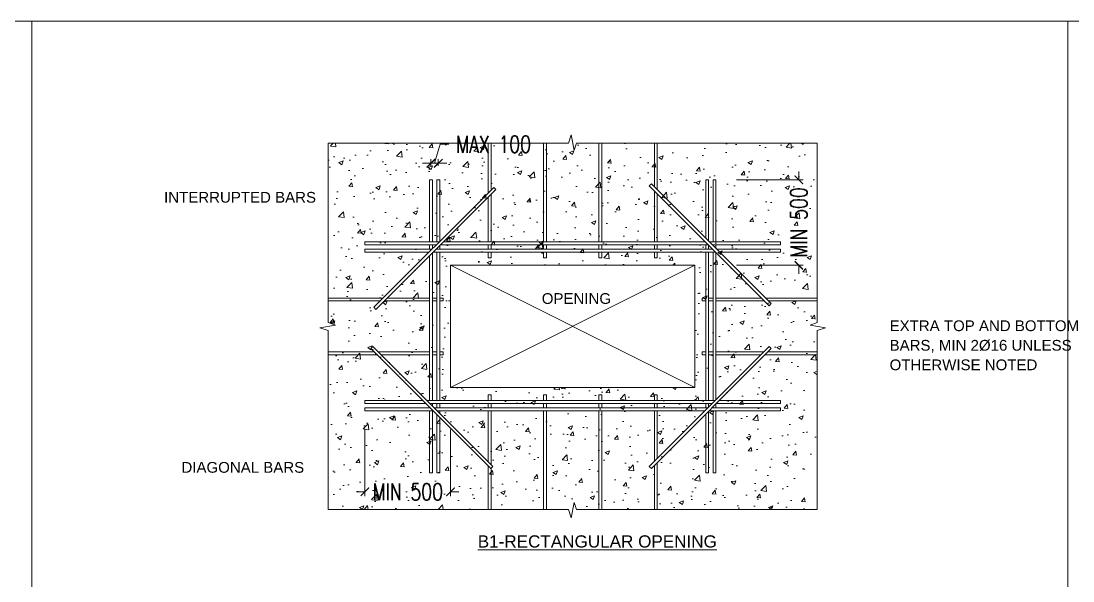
# Model space of a CAD drawing. Extents: x 166525 to 167198, y 178739 to 179747.
# Drawn here: x 166629.13 to 166641.6, y 179585.19 to 179591.83 of the extents above; entities that cross this region are included whole.
import ezdxf
from ezdxf.enums import TextEntityAlignment as Align

# ---------------------------------------------------------------- set-up
doc = ezdxf.new("R2010")
doc.units = 0
doc.header["$MEASUREMENT"] = 0
doc.layers.get('0').update_dxf_attribs({"linetype": 'CONTINUOUS'})
doc.layers.get('DEFPOINTS').update_dxf_attribs({"linetype": 'CONTINUOUS'})
doc.layers.add('BEAM', color=6, linetype='CONTINUOUS', lineweight=13)
doc.layers.add('S-G-TEXT SUB TITLE', color=2, linetype='CONTINUOUS')
doc.styles.add('ARIAL', font='arial.ttf')
doc.styles.add('DIM', font='simplex.shx', dxfattribs={"width": 0.75})
doc.dimstyles.new('MUTASIM', dxfattribs={"dimscale": 0.9995, "dimtxt": 0.2, "dimasz": 0.1, "dimexe": 0.05, "dimexo": 0.12, "dimgap": 0.05, "dimtad": 0, "dimzin": 0, "dimdsep": 46, "dimtxsty": 'DIM', "dimblk": 'ARCHTICK', "dimcen": 0.09, "dimclrd": 35, "dimclre": 33, "dimclrt": 256, "dimazin": 0, "dimtfac": 1, "dimtofl": 0, "dimtmove": 1, "dimatfit": 3, "dimfxl": 0.18, "dimtolj": 1, "dimtzin": 0, "dimlwd": 13, "dimlwe": 9, "dimarcsym": 0})

# ---------------------------------------------------------------- blocks, each defined once
blk = doc.blocks.new('_ARCHTICK')
at = {"color": 0, "linetype": 'ByBlock', "const_width": 0.15}
blk.add_lwpolyline([(-0.5, -0.5), (0.5, 0.5)], dxfattribs=at)
blk = doc.blocks.new('*D695')
at = {"layer": 'BEAM', "color": 35, "lineweight": 13, "transparency": 16777216}
for p, q in [((166638.349, 179589.944), (166638.349, 179590.044)), ((166638.349, 179588.93), (166638.349, 179588.83))]:
    blk.add_line(p, q, dxfattribs=at)
at = {"layer": 'BEAM', "color": 33, "lineweight": 9, "transparency": 16777216}
for p, q in [((166637.609, 179589.944), (166638.399, 179589.944)), ((166637.609, 179588.93), (166638.399, 179588.93))]:
    blk.add_line(p, q, dxfattribs=at)
at = {"layer": 'DEFPOINTS', "color": 0, "transparency": 16777216}
for p in [(166637.489, 179589.944), (166638.349, 179589.944), (166637.489, 179588.93)]:
    blk.add_point(p, dxfattribs=at)
at = {"layer": 'BEAM', "color": 35, "lineweight": 13, "transparency": 16777216, "xscale": 0.09995000000000001, "yscale": 0.09995000000000001, "zscale": 0.09995000000000001}
for p, rotation in [((166638.349, 179589.944), 270), ((166638.349, 179588.93), 90)]:
    blk.add_blockref('_ARCHTICK', p, dxfattribs=dict(at, rotation=rotation))
at = {"layer": 'BEAM', "transparency": 16777216, "insert": (166638.349, 179589.437), "char_height": 0.1999, "attachment_point": 5, "rotation": 90, "style": 'DIM'}
blk.add_mtext('\\A1;MIN 500', dxfattribs=at)
blk = doc.blocks.new('*D696')
at = {"layer": 'BEAM', "color": 33, "lineweight": 9, "transparency": 16777216}
for p, q in [((166633.208, 179586.985), (166633.208, 179586.195)), ((166634.222, 179586.985), (166634.222, 179586.195))]:
    blk.add_line(p, q, dxfattribs=at)
at = {"layer": 'BEAM', "color": 35, "lineweight": 13, "transparency": 16777216}
for p, q in [((166633.208, 179586.245), (166633.108, 179586.245)), ((166634.222, 179586.245), (166634.321, 179586.245))]:
    blk.add_line(p, q, dxfattribs=at)
at = {"layer": 'DEFPOINTS', "color": 0, "transparency": 16777216}
for p in [(166633.208, 179587.105), (166634.222, 179587.105), (166634.222, 179586.245)]:
    blk.add_point(p, dxfattribs=at)
at = {"layer": 'BEAM', "color": 35, "lineweight": 13, "transparency": 16777216, "xscale": 0.09995000000000001, "yscale": 0.09995000000000001, "zscale": 0.09995000000000001}
blk.add_blockref('_ARCHTICK', (166633.208, 179586.245), dxfattribs=at)
at = {"layer": 'BEAM', "color": 35, "lineweight": 13, "transparency": 16777216, "xscale": 0.09995000000000001, "yscale": 0.09995000000000001, "zscale": 0.09995000000000001, "rotation": 180}
blk.add_blockref('_ARCHTICK', (166634.222, 179586.245), dxfattribs=at)
at = {"layer": 'BEAM', "transparency": 16777216, "insert": (166633.715, 179586.245), "char_height": 0.1999, "attachment_point": 5, "style": 'DIM'}
blk.add_mtext('\\A1;MIN 500', dxfattribs=at)
blk = doc.blocks.new('*D697')
at = {"layer": 'BEAM', "color": 35, "lineweight": 13, "transparency": 16777216}
for p, q in [((166634.033, 179590.14), (166634.101, 179590.365)), ((166634.101, 179590.365), (166634.201, 179590.365)), ((166633.99, 179590.14), (166633.89, 179590.14)), ((166634.077, 179590.14), (166633.99, 179590.14)), ((166634.077, 179590.14), (166634.177, 179590.14))]:
    blk.add_line(p, q, dxfattribs=at)
at = {"layer": 'BEAM', "color": 33, "lineweight": 9, "transparency": 16777216}
for p, q in [((166633.99, 179590.111), (166633.99, 179590.19)), ((166634.077, 179590.111), (166634.077, 179590.19))]:
    blk.add_line(p, q, dxfattribs=at)
at = {"layer": 'DEFPOINTS', "color": 0, "transparency": 16777216}
for p in [(166633.99, 179590.14), (166633.99, 179589.991), (166634.077, 179589.991)]:
    blk.add_point(p, dxfattribs=at)
at = {"layer": 'BEAM', "color": 35, "lineweight": 13, "transparency": 16777216, "xscale": 0.09995000000000001, "yscale": 0.09995000000000001, "zscale": 0.09995000000000001}
blk.add_blockref('_ARCHTICK', (166633.99, 179590.14), dxfattribs=at)
at = {"layer": 'BEAM', "color": 35, "lineweight": 13, "transparency": 16777216, "xscale": 0.09995000000000001, "yscale": 0.09995000000000001, "zscale": 0.09995000000000001, "rotation": 180}
blk.add_blockref('_ARCHTICK', (166634.077, 179590.14), dxfattribs=at)
at = {"layer": 'BEAM', "transparency": 16777216, "insert": (166634.732, 179590.365), "char_height": 0.1999, "attachment_point": 5, "style": 'DIM'}
blk.add_mtext('\\A1;MAX 100', dxfattribs=at)
blk = doc.blocks.new('SUBTITLE')
at = {"lineweight": 0}
for tag, p in [('%%USUBTITLE', (13935941.075, 8347529.818)), ('20', (13935941.075, 8347529.418))]:
    blk.add_attdef(tag, p, '', height=0.2, dxfattribs=at)

msp = doc.modelspace()

# ---------------------------------------------------------------- hatches: boundary and pattern name
at = {"layer": 'BEAM'}
h = msp.add_hatch(dxfattribs=at)
h.set_pattern_fill('AR-CONC', color=0, scale=0.002897, style=0)
h.set_pattern_definition([(50, (166517.75183, 179617.92174), (0.527809, -0.0461773), [0.05519, -0.6070894]), (355, (166517.75183, 179617.92174), (-0.1021023, 0.553512), [0.044152, -0.4856715]), (100.451, (166517.7958, 179617.9179), (0.4257086, 0.5073323), [0.0469042, -0.5159463]), (46.1842, (166517.7518, 179618.0689), (0.7853458, -0.1218012), [0.082785, -0.910634]), (96.6356, (166517.8173, 179618.05876), (0.687786, 0.716819), [0.0703563, -0.7739195]), (351.184, (166517.7518, 179618.0689), (0.687787, 0.716818), [0.066228, -0.7285073]), (21, (166517.8254, 179618.0321), (0.439245, -0.2962745), [0.05519, -0.6070894]), (326, (166517.8254, 179618.0321), (0.1790473, 0.5336128), [0.044152, -0.4856715]), (71.4514, (166517.862, 179618.00743), (0.618291, 0.2373395), [0.0469042, -0.5159463]), (37.5, (166517.75183, 179617.92174), (0.00894802, 0.24496525), [0, -0.4797846, 0, -0.4930302, 0, -0.4875112]), (7.5, (166517.75183, 179617.92174), (0.1935839, 0.29023415), [0, -0.2811008, 0, -0.4687466, 0, -0.18580615]), (327.5, (166517.58773, 179617.92174), (0.39282087, -0.0165968), [0, -0.1839665, 0, -0.5739754, 0, -0.76162126]), (317.5, (166517.51414, 179617.92174), (0.4291465, 0.0736633), [0, -0.2391564, 0, -0.3811786, 0, -0.5408615])])
h.paths.add_polyline_path([(166638.56718, 179588.20576), (166638.48313, 179588.22163), (166638.56718, 179588.25144), (166638.56718, 179590.37898), (166635.71564, 179590.37898), (166635.68583, 179590.29493), (166635.66995, 179590.37898), (166632.77296, 179590.37898), (166632.77296, 179588.25144), (166632.85701, 179588.22163), (166632.77296, 179588.20576), (166632.77296, 179586.03331), (166635.66995, 179586.03331), (166635.68583, 179586.11736), (166635.71564, 179586.03331), (166638.56718, 179586.03331)])
h.paths.add_polyline_path([(166637.11862, 179587.48187), (166634.22151, 179587.48187), (166634.22151, 179588.93042), (166637.11862, 179588.93042)], flags=16)
h.paths.add_polyline_path([(166635.27013, 179588.4373), (166636.15736, 179588.4373), (166636.15736, 179588.63516), (166635.27013, 179588.63516)], flags=8)
h = msp.add_hatch(dxfattribs=at)
h.set_pattern_fill('AR-CONC', color=0, scale=0.002897, style=0)
h.set_pattern_definition([(50, (166507.37352, 179612.27), (0.527809, -0.0461773), [0.05519, -0.6070894]), (355, (166507.3735, 179612.27), (-0.1021023, 0.5535121), [0.044152, -0.4856715]), (100.451, (166507.4175, 179612.26616), (0.4257086, 0.5073323), [0.0469042, -0.5159463]), (46.1842, (166507.3735, 179612.4172), (0.7853458, -0.1218012), [0.082785, -0.910634]), (96.6356, (166507.439, 179612.407), (0.687786, 0.716819), [0.0703563, -0.7739195]), (351.184, (166507.3735, 179612.4172), (0.6877873, 0.716818), [0.066228, -0.7285073]), (21, (166507.4471, 179612.3804), (0.439245, -0.2962745), [0.05519, -0.6070894]), (326, (166507.4471, 179612.3804), (0.1790473, 0.5336128), [0.044152, -0.4856715]), (71.4514, (166507.4837, 179612.3557), (0.618291, 0.2373395), [0.0469042, -0.5159463]), (37.5, (166507.37352, 179612.27), (0.00894802, 0.24496525), [0, -0.4797846, 0, -0.4930302, 0, -0.4875112]), (7.5, (166507.37352, 179612.27), (0.1935839, 0.29023415), [0, -0.2811008, 0, -0.4687466, 0, -0.18580615]), (327.5, (166507.20943, 179612.27), (0.39282087, -0.0165968), [0, -0.1839665, 0, -0.57397544, 0, -0.76162126]), (317.5, (166507.13584, 179612.27), (0.4291465, 0.07366334), [0, -0.2391564, 0, -0.3811786, 0, -0.5408615])])
h.paths.add_polyline_path([(166633.53772, 179584.72725), (166633.53772, 179582.59971), (166633.62177, 179582.5699), (166633.53772, 179582.55402), (166633.53772, 179580.38158), (166635.71043, 179580.38158), (166635.72631, 179580.46563), (166635.75612, 179580.38158), (166637.88339, 179580.38158), (166637.88339, 179582.55402), (166637.79934, 179582.5699), (166637.88339, 179582.59971), (166637.88339, 179584.72725), (166635.75612, 179584.72725), (166635.72631, 179584.6432), (166635.71043, 179584.72725)])
h.paths.add_polyline_path([(166636.43483, 179582.55441, -1), (166634.98628, 179582.55441, -1)], flags=16)
h.paths.add_polyline_path([(166640.85404, 179577.64755), (166640.85404, 179589.92383), (166644.7101, 179589.92383), (166644.7101, 179577.64755)], flags=9)
h.paths.add_polyline_path([(166628.34114, 179577.33186), (166640.61742, 179577.33186), (166640.61742, 179573.4758), (166628.34114, 179573.4758)], flags=9)
h.paths.add_polyline_path([(166628.15715, 179589.01424), (166641.43878, 179589.01424), (166641.43878, 179585.15818), (166628.15715, 179585.15818)], flags=9)
h.paths.add_polyline_path([(166635.28877, 179582.90624), (166636.17599, 179582.90624), (166636.17599, 179583.1041), (166635.28877, 179583.1041)], flags=8)

# ---------------------------------------------------------------- linework, layer by layer
at = {"layer": 'BEAM', "color": 0}
for p, q in [((166629.26001, 179591.82623), (166629.26001, 179553.60608)), ((166641.53805, 179591.82623), (166641.53805, 179553.60608)), ((166634.22151, 179588.93042), (166637.11862, 179587.48187)), ((166637.11862, 179588.93042), (166634.22151, 179587.48187))]:
    msp.add_line(p, q, dxfattribs=at)
for points in [[(166665.54405, 179591.82623), (166615.94671, 179591.82623), (166615.94671, 179553.60608), (166665.54405, 179553.60608)], [(166633.31302, 179588.43259), (166634.73465, 179589.85422), (166634.75923, 179589.82964), (166633.33761, 179588.40801)], [(166638.02365, 179588.47546), (166636.60203, 179589.89708), (166636.57745, 179589.8725), (166637.99907, 179588.45088)], [(166634.22151, 179587.48187), (166637.11862, 179587.48187), (166637.11862, 179588.93042), (166634.22151, 179588.93042)], [(166634.69955, 179586.52202), (166633.27792, 179587.94365), (166633.30251, 179587.96823), (166634.72413, 179586.54661)], [(166636.57745, 179586.54661), (166636.60203, 179586.52202), (166638.02365, 179587.94365), (166637.99907, 179587.96823)]]:
    msp.add_lwpolyline(points, close=True, dxfattribs=at)
for points in [[(166632.77296, 179590.37898), (166632.77296, 179588.25144), (166632.85701, 179588.22163), (166632.6749, 179588.18723), (166632.77296, 179588.15742), (166632.77296, 179586.03331), (166635.62162, 179586.03331), (166635.65143, 179585.93526), (166635.68583, 179586.11736), (166635.71564, 179586.03331), (166638.56718, 179586.03331), (166638.56718, 179588.15742), (166638.66524, 179588.18723), (166638.48313, 179588.22163), (166638.56718, 179588.25144), (166638.56718, 179590.37898), (166635.71564, 179590.37898), (166635.68583, 179590.29493), (166635.65143, 179590.47703), (166635.62162, 179590.37898), (166632.77296, 179590.37898)], [(166634.66767, 179590.37898), (166634.66767, 179589.78724)], [(166634.70243, 179590.37898), (166634.70243, 179589.82201)], [(166635.32415, 179590.37898), (166635.32415, 179589.20855)], [(166635.35892, 179590.37898), (166635.35892, 179589.20855)], [(166635.98122, 179590.37898), (166635.98122, 179589.20855)], [(166636.01598, 179590.37898), (166636.01598, 179589.20855)], [(166636.6377, 179590.37898), (166636.6377, 179589.86141)], [(166636.67247, 179590.37898), (166636.67247, 179589.82664)], [(166634.00713, 179589.20855), (166634.00713, 179589.94441), (166633.97236, 179589.94441), (166633.97236, 179589.20855)], [(166634.05928, 179589.20855), (166634.05928, 179589.94441), (166634.09404, 179589.94441), (166634.09404, 179589.21361)], [(166637.28086, 179589.21825), (166637.28086, 179589.94441), (166637.2461, 179589.94441), (166637.2461, 179589.25301)], [(166637.36778, 179589.20855), (166637.36778, 179589.94441), (166637.33301, 179589.94441), (166637.33301, 179589.20855)], [(166636.6377, 179589.81224), (166636.6377, 179589.20855)], [(166634.66767, 179589.73808), (166634.66767, 179589.20855)], [(166634.70243, 179589.77284), (166634.70243, 179589.20855)], [(166636.67247, 179589.77747), (166636.67247, 179589.20855)], [(166634.08898, 179589.20855), (166633.20753, 179589.20855), (166633.20753, 179589.17378), (166634.05421, 179589.17378)], [(166633.97236, 179589.17378), (166633.97236, 179589.12163)], [(166634.00713, 179589.17378), (166634.00713, 179589.1267)], [(166634.10338, 179589.17378), (166637.27616, 179589.17378)], [(166634.13814, 179589.20855), (166637.2414, 179589.20855)], [(166634.66767, 179589.17378), (166634.66767, 179589.12163)], [(166634.70243, 179589.17378), (166634.70243, 179589.12163)], [(166635.32415, 179589.17378), (166635.32415, 179589.12163)], [(166635.35892, 179589.17378), (166635.35892, 179589.12163)], [(166635.98122, 179589.17378), (166635.98122, 179589.12163)], [(166636.01598, 179589.17378), (166636.01598, 179589.12163)], [(166636.6377, 179589.17378), (166636.6377, 179589.12163)], [(166636.67247, 179589.17378), (166636.67247, 179589.12163)], [(166637.2461, 179589.17378), (166637.2461, 179589.12163)], [(166637.29056, 179589.20855), (166638.13261, 179589.20855), (166638.13261, 179589.17378), (166637.32533, 179589.17378)], [(166637.33301, 179589.17378), (166637.33301, 179589.1661)], [(166637.36778, 179589.17378), (166637.36778, 179589.13133)], [(166634.00206, 179589.12163), (166633.20753, 179589.12163), (166633.20753, 179589.08687), (166633.9673, 179589.08687)], [(166634.00713, 179589.07753), (166634.00713, 179587.32543)], [(166634.01646, 179589.08687), (166637.36308, 179589.08687)], [(166634.05123, 179589.12163), (166637.32831, 179589.12163)], [(166634.05928, 179589.12968), (166634.05928, 179589.12163)], [(166634.05928, 179589.08687), (166634.05928, 179587.32543)], [(166634.09404, 179589.16445), (166634.09404, 179589.12163)], [(166634.09404, 179589.08687), (166634.09404, 179587.32543)], [(166634.66767, 179589.08687), (166634.66767, 179589.01734), (166634.70243, 179589.01734), (166634.70243, 179589.08687)], [(166635.35892, 179589.08687), (166635.35892, 179589.01734), (166635.32415, 179589.01734), (166635.32415, 179589.08687)], [(166636.01598, 179589.08687), (166636.01598, 179589.01734), (166635.98122, 179589.01734), (166635.98122, 179589.08687)], [(166636.67247, 179589.08687), (166636.67247, 179589.01734), (166636.6377, 179589.01734), (166636.6377, 179589.08687)], [(166637.2461, 179589.08687), (166637.2461, 179587.32543)], [(166637.28086, 179589.16908), (166637.28086, 179589.12163)], [(166637.28086, 179589.08687), (166637.28086, 179587.32543)], [(166637.33301, 179589.08687), (166637.33301, 179587.32543)], [(166637.36778, 179589.08217), (166637.36778, 179587.33694)], [(166637.37748, 179589.12163), (166638.13261, 179589.12163), (166638.13261, 179589.08687), (166637.41224, 179589.08687)], [(166633.97236, 179589.04277), (166633.97236, 179587.32543)], [(166632.77296, 179588.54221), (166633.42264, 179588.54221)], [(166632.77296, 179588.50745), (166633.38787, 179588.50745)], [(166633.43704, 179588.50745), (166633.97236, 179588.50745)], [(166633.47181, 179588.54221), (166633.97236, 179588.54221)], [(166634.00713, 179588.54221), (166634.05928, 179588.54221)], [(166634.00713, 179588.50745), (166634.05928, 179588.50745)], [(166634.09404, 179588.54221), (166634.1346, 179588.54221), (166634.1346, 179588.50745), (166634.09404, 179588.50745)], [(166637.2461, 179588.54221), (166637.20554, 179588.54221), (166637.20554, 179588.50745), (166637.2461, 179588.50745)], [(166637.28086, 179588.54221), (166637.33301, 179588.54221)], [(166637.28086, 179588.50745), (166637.33301, 179588.50745)], [(166637.36778, 179588.54221), (166637.90773, 179588.54221)], [(166637.36778, 179588.50745), (166637.9425, 179588.50745)], [(166637.9569, 179588.54221), (166638.56718, 179588.54221)], [(166637.99166, 179588.50745), (166638.56718, 179588.50745)], [(166632.77296, 179587.90485), (166633.31672, 179587.90485)], [(166632.77296, 179587.87008), (166633.35149, 179587.87008)], [(166633.36589, 179587.90485), (166633.97236, 179587.90485)], [(166633.40065, 179587.87008), (166633.97236, 179587.87008)], [(166634.00713, 179587.90485), (166634.05928, 179587.90485)], [(166634.00713, 179587.87008), (166634.05928, 179587.87008)], [(166634.09404, 179587.90485), (166634.1346, 179587.90485), (166634.1346, 179587.87008), (166634.09404, 179587.87008)], [(166637.2461, 179587.87008), (166637.20554, 179587.87008), (166637.20554, 179587.90485), (166637.2461, 179587.90485)], [(166637.28086, 179587.90485), (166637.33301, 179587.90485)], [(166637.28086, 179587.87008), (166637.33301, 179587.87008)], [(166637.36778, 179587.90485), (166637.93569, 179587.90485)], [(166637.36778, 179587.87008), (166637.90092, 179587.87008)], [(166637.95009, 179587.87008), (166638.56718, 179587.87008)], [(166637.98485, 179587.90485), (166638.56718, 179587.90485)], [(166633.93091, 179587.29066), (166633.20753, 179587.29066), (166633.20753, 179587.32543), (166633.89614, 179587.32543)], [(166633.94531, 179587.32543), (166637.35627, 179587.32543)], [(166634.66767, 179587.32543), (166634.66767, 179587.39496), (166634.70243, 179587.39496), (166634.70243, 179587.32543)], [(166635.32415, 179587.32543), (166635.32415, 179587.39496), (166635.35892, 179587.39496), (166635.35892, 179587.32543)], [(166635.98122, 179587.32543), (166635.98122, 179587.39496), (166636.01598, 179587.39496), (166636.01598, 179587.32543)], [(166636.67247, 179587.32543), (166636.67247, 179587.39496), (166636.6377, 179587.39496), (166636.6377, 179587.32543)], [(166637.40543, 179587.32543), (166638.13261, 179587.32543), (166638.13261, 179587.29066), (166637.37067, 179587.29066)], [(166634.01782, 179587.20375), (166633.20753, 179587.20375), (166633.20753, 179587.23851), (166633.98306, 179587.23851)], [(166633.97236, 179587.24921), (166633.97236, 179587.23851)], [(166634.00713, 179587.20375), (166634.00713, 179586.46788), (166633.97236, 179586.46788), (166633.97236, 179587.20375)], [(166633.98007, 179587.29066), (166637.3215, 179587.29066)], [(166634.00713, 179587.29066), (166634.00713, 179587.26361)], [(166634.03222, 179587.23851), (166637.26935, 179587.23851)], [(166634.05928, 179587.29066), (166634.05928, 179587.23851)], [(166634.06699, 179587.20375), (166637.23459, 179587.20375)], [(166634.09404, 179587.29066), (166634.09404, 179587.23851)], [(166634.09404, 179587.20375), (166634.09404, 179587.17669)], [(166634.66767, 179587.29066), (166634.66767, 179587.23851)], [(166634.66767, 179587.20375), (166634.66767, 179586.60306)], [(166634.70243, 179587.29066), (166634.70243, 179587.23851)], [(166634.70243, 179587.20375), (166634.70243, 179586.5683)], [(166635.32415, 179587.29066), (166635.32415, 179587.23851)], [(166635.32415, 179587.20375), (166635.32415, 179586.03331)], [(166635.35892, 179587.29066), (166635.35892, 179587.23851)], [(166635.35892, 179587.20375), (166635.35892, 179586.03331)], [(166635.98122, 179587.29066), (166635.98122, 179587.23851)], [(166635.98122, 179587.20375), (166635.98122, 179586.03331)], [(166636.01598, 179587.29066), (166636.01598, 179587.23851)], [(166636.01598, 179587.20375), (166636.01598, 179586.03331)], [(166636.6377, 179587.29066), (166636.6377, 179587.23851)], [(166636.6377, 179587.20375), (166636.6377, 179586.60686)], [(166636.67247, 179587.29066), (166636.67247, 179587.23851)], [(166636.67247, 179587.20375), (166636.67247, 179586.64163)], [(166637.2461, 179587.29066), (166637.2461, 179587.23851)], [(166637.28086, 179587.20086), (166637.28086, 179586.46788), (166637.2461, 179586.46788), (166637.2461, 179587.16609)], [(166637.28086, 179587.29066), (166637.28086, 179587.25002)], [(166637.31852, 179587.23851), (166638.13261, 179587.23851), (166638.13261, 179587.20375), (166637.28375, 179587.20375)], [(166637.33301, 179587.253), (166637.33301, 179587.23851)], [(166637.36778, 179587.20375), (166637.36778, 179586.46788), (166637.33301, 179586.46788), (166637.33301, 179587.20375)], [(166637.36778, 179587.28777), (166637.36778, 179587.23851)], [(166634.09404, 179587.12753), (166634.09404, 179586.46788), (166634.05928, 179586.46788), (166634.05928, 179587.16229)], [(166634.66767, 179586.5539), (166634.66767, 179586.03331)], [(166636.6377, 179586.5577), (166636.6377, 179586.03331)], [(166636.67247, 179586.59246), (166636.67247, 179586.03331)], [(166634.70243, 179586.52491), (166634.70243, 179586.03331)]]:
    msp.add_lwpolyline(points, dxfattribs=at)
for points in [[(166634.66767, 179589.71323, 0, 0.05055, 0), (166634.51601, 179589.71323, 0, 0, 0), (166632.67642, 179589.71323, 0, 0, 0), (166632.67642, 179589.71323, 0, 0, 0)], [(166633.28064, 179588.54221, 0, 0.05055, 0), (166633.23952, 179588.68819, 0, 0, 0), (166632.95079, 179589.71323, 0, 0, 0)], [(166633.46017, 179587.90485, 0, 0.05055, 0), (166633.41905, 179588.05082, 0, 0, 0), (166632.95079, 179589.71323, 0, 0, 0), (166632.95079, 179589.71323, 0, 0, 0)], [(166635.32415, 179589.71323, 0, 0.05055, 0), (166635.1725, 179589.71323, 0, 0, 0), (166633.94388, 179589.71323, 0, 0, 0), (166633.94388, 179589.71323, 0, 0, 0)], [(166635.98122, 179589.71323, 0, 0.05055, 0), (166635.82956, 179589.71323, 0, 0, 0), (166634.60095, 179589.71323, 0, 0, 0), (166634.60095, 179589.71323, 0, 0, 0)], [(166636.6377, 179589.71323, 0, 0.05055, 0), (166636.48605, 179589.71323, 0, 0, 0), (166635.25743, 179589.71323, 0, 0, 0), (166635.25743, 179589.71323, 0, 0, 0)], [(166637.2447, 179589.66675, 0, 0.05055, 0), (166637.36171, 179589.57028, 0, 0, 0), (166638.30967, 179588.78869, 0, 0, 0), (166638.30967, 179588.78869, 0, 0, 0)], [(166637.36778, 179589.56528, 0, 0.05055, 0), (166637.48479, 179589.4688, 0, 0, 0), (166638.43274, 179588.68721, 0, 0, 0), (166638.43274, 179588.68721, 0, 0, 0)], [(166637.80044, 179589.20855, 0, 0.05055, 0), (166637.91745, 179589.11207, 0, 0, 0), (166638.8654, 179588.33048, 0, 0, 0), (166638.8654, 179588.33048, 0, 0, 0)], [(166637.94802, 179589.08687, 0, 0.05055, 0), (166638.06503, 179588.99039, 0, 0, 0), (166639.01298, 179588.20881, 0, 0, 0), (166639.38963, 179588.20881, 0, 0, 0)], [(166637.82359, 179587.20375, 0, 0.05055, 0), (166637.93943, 179587.30163, 0, 0, 0), (166639.01298, 179588.20881, 0, 0, 0), (166639.01298, 179588.20881, 0, 0, 0)], [(166637.36778, 179586.81858, 0, 0.05055, 0), (166637.48361, 179586.91646, 0, 0, 0), (166638.41318, 179587.70196, 0, 0, 0), (166638.41318, 179587.70196, 0, 0, 0)], [(166637.2461, 179586.71576, 0, 0.05055, 0), (166637.36193, 179586.81364, 0, 0, 0), (166638.2915, 179587.59914, 0, 0, 0), (166638.2915, 179587.59914, 0, 0, 0)]]:
    msp.add_lwpolyline(points, format="xyseb", dxfattribs=at)
at = {"layer": 'BEAM', "color": 3}
msp.add_lwpolyline([(166634.42154, 179586.80003, 0, 0.05055, 0), (166634.282, 179586.74063, 0, 0, 0), (166633.75532, 179586.51645, 0, 0, 0), (166632.51638, 179586.51645, 0, 0, 0)], format="xyseb", dxfattribs=at)

# ---------------------------------------------------------------- block references
at = {"layer": 'BEAM', "color": 0}
ref = msp.add_blockref('SUBTITLE', (-7908156.38296, -4657156.88524), dxfattribs=dict(at, xscale=0.5794220055977348, yscale=0.5794220055977348, zscale=0.5794220055977348))
ref.add_attrib('%%USUBTITLE', '%%UB1-RECTANGULAR OPENING', (166634.54485, 179585.5839), dxfattribs={"layer": 'S-G-TEXT SUB TITLE', "lineweight": 0, "height": 0.1448555, "style": 'ARIAL'})

# ---------------------------------------------------------------- texts
at = {"layer": 'BEAM', "color": 3, "style": 'ARIAL'}
for s, height, p in [('INTERRUPTED BARS', 0.1274728, (166630.82708, 179589.67276)), ('OPENING', 0.127473, (166635.30311, 179588.47245)), ('EXTRA TOP AND BOTTOM', 0.1274728, (166639.42542, 179588.14976)), ('BARS, MIN 2%%C16 UNLESS', 0.1274728, (166639.42542, 179587.91799)), ('OTHERWISE NOTED', 0.1274728, (166639.42542, 179587.68622))]:
    msp.add_text(s, height=height, dxfattribs=at).set_placement(p)
msp.add_text('DIAGONAL BARS', height=0.1274728, dxfattribs=at).set_placement((166632.48768, 179586.47077), align=Align.RIGHT)

# ---------------------------------------------------------------- dimensions: what is measured, and where the dimension line sits
at = {"layer": 'BEAM', "color": 0}
for base, p1, p2, text, picture, middle in [((166633.98975, 179590.13981), (166634.07666, 179589.99086), (166633.98975, 179589.99086), 'MAX 100', '*D697', (166634.25059, 179590.36469)), ((166634.22151, 179586.24471), (166633.20753, 179587.10476), (166634.22151, 179587.10476), 'MIN 500', '*D696', (166633.71452, 179586.24471))]:
    dim = msp.add_linear_dim(base=base, p1=p1, p2=p2, text=text, dimstyle='MUTASIM', dxfattribs=at)
    dim.commit()
    dim.dimension.update_dxf_attribs({"geometry": picture, "text_midpoint": middle})
dim = msp.add_linear_dim(base=(166638.34947, 179589.94441), p1=(166637.48942, 179588.93042), p2=(166637.48942, 179589.94441), angle=90, text='MIN 500', dimstyle='MUTASIM', dxfattribs=at)
dim.commit()
dim.dimension.update_dxf_attribs({"geometry": '*D695', "text_midpoint": (166638.34947, 179589.43742)})

doc.saveas('drawing.dxf')
